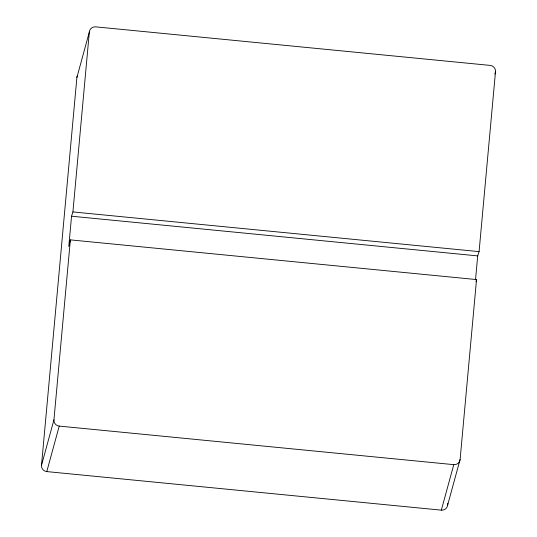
<?xml version="1.0" encoding="UTF-8"?>
<svg xmlns="http://www.w3.org/2000/svg" width="537" height="537" viewBox="0 0 537 537"><rect width="100%" height="100%" fill="white"/><g stroke="black" fill="none" stroke-linecap="round" stroke-linejoin="round"><path stroke-width="0.81" d="M475.54 279.596L477.702 255.901L479.078 251.625L495.503 71.676A5.833 5.726 15.3 0 0 490.221 65.407L95.667 26.85A5.833 5.726 15.3 0 0 89.343 31.985L72.918 211.934L71.542 216.21L68.783 246.436L70.367 239.878L476.527 279.576L460.102 459.518L447.657 505.015A5.833 5.726 15.3 0 1 441.333 510.15L46.779 471.593A5.833 5.726 15.3 0 1 41.497 465.324L76.898 77.482A5.833 5.726 15.3 0 1 77.227 76.026M41.497 465.324L53.942 419.827L70.367 239.878M447.657 505.015L447.811 503.344M475.997 281.757L476.527 279.576M76.898 77.482L89.343 31.985M46.779 471.593L59.224 426.096A5.833 5.726 15.3 0 1 53.942 419.827M494.846 74.072L495.503 71.676M441.333 510.15L453.778 464.653A5.833 5.726 15.3 0 0 460.102 459.518M72.918 211.934L479.078 251.625M71.542 216.21L477.702 255.901M59.224 426.096L453.778 464.653"/></g></svg>
